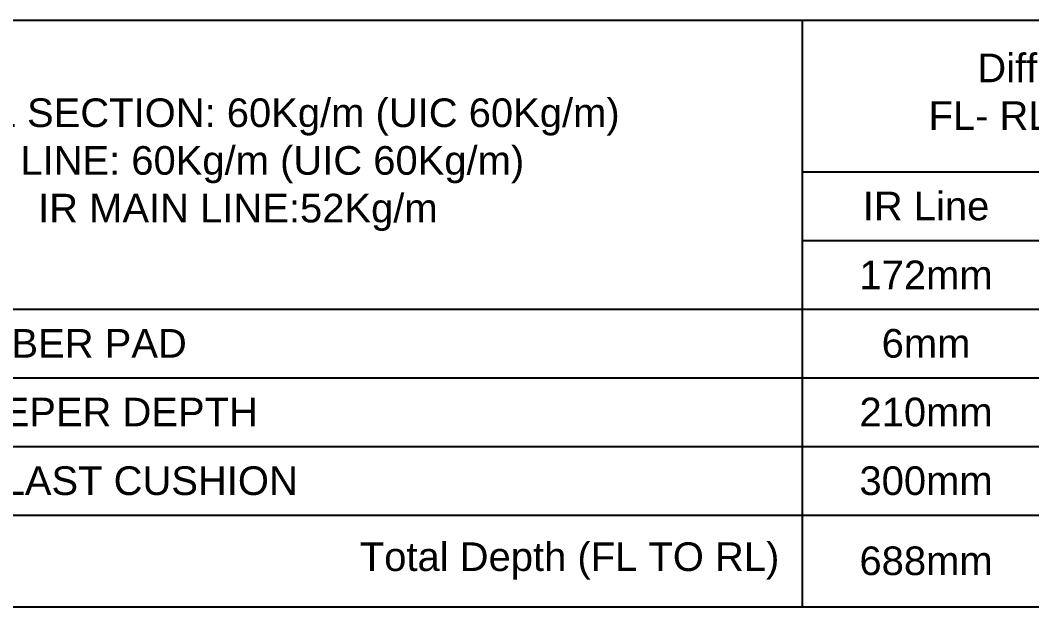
# Model space of a CAD drawing. Header units: metres. Extents: x 0 to 841, y 0 to 594.
# Drawn here: x 692 to 780.4, y 302.7 to 353.9 of the extents above; entities that cross this region are included whole.
import ezdxf

# ---------------------------------------------------------------- set-up
doc = ezdxf.new("R2010")
doc.units = ezdxf.units.M
doc.header["$MEASUREMENT"] = 0
doc.styles.get("Standard").update_dxf_attribs({"font": 'arial.ttf'})

# ---------------------------------------------------------------- blocks, each defined once
blk = doc.blocks.new('*T54')
at = {"color": 0, "linetype": 'ByBlock', "lineweight": -2, "transparency": 16777216}
for p, q in [((0, 0), (138.709, 0)), ((0, 0), (0, -61.249)), ((138.709, 0), (138.709, -61.249)), ((0, -10), (138.709, -10)), ((78.004, -10), (78.004, -61.249)), ((78.004, -23.249), (138.709, -23.249)), ((99.652, -23.249), (99.652, -61.249)), ((78.004, -29.249), (138.709, -29.249)), ((0, -35.249), (138.709, -35.249)), ((0, -41.249), (138.709, -41.249)), ((0, -47.249), (138.709, -47.249)), ((0, -53.249), (138.709, -53.249)), ((0, -61.249), (138.709, -61.249))]:
    blk.add_line(p, q, dxfattribs=at)
at = {"color": 0, "transparency": 16777216}
for s, insert, char_height, width, attachment_point in [('TRACK STRUCTURE', (69.355, -5), 3, 138.58935, 5), ('{\\C256;Difference between \\PFL- RL (Below Rail Seat)}', (108.356, -16.624), 2.5, 60.58578, 5), ('{\\C256;RAIL SECTION: 60Kg/m (UIC 60Kg/m) \\PDFC LINE: 60Kg/m (UIC 60Kg/m)                                  IR MAIN LINE:52Kg/m}', (1.5, -22.624), 2.5, 75.00357, 4), ('IR Line', (88.828, -26.249), 2.5, 21.52795, 5), ('DFC', (119.18, -26.249), 2.5, 38.93782, 5), ('172mm', (88.828, -32.249), 2.5, 21.52795, 5), ('172mm', (119.18, -32.249), 2.5, 38.93782, 5), ('RUBBER PAD ', (1.5, -38.249), 2.5, 75.00357, 4), ('6mm', (88.828, -38.249), 2.5, 21.52795, 5), ('10mm', (119.18, -38.249), 2.5, 38.93782, 5), ('SLEEPER DEPTH', (1.5, -44.249), 2.5, 75.00357, 4), ('210mm', (88.828, -44.249), 2.5, 21.52795, 5), ('210mm', (119.18, -44.249), 2.5, 38.93782, 5), ('BALLAST CUSHION', (1.5, -50.249), 2.5, 75.00357, 4), ('300mm', (88.828, -50.249), 2.5, 21.52795, 5), ('350mm', (119.18, -50.249), 2.5, 38.93782, 5), ('Total Depth (FL TO RL)', (76.004, -57.249), 2.5, 74.00357, 6), ('688mm', (88.828, -57.249), 2.5, 21.52795, 5), ('742mm', (119.18, -57.249), 2.5, 38.93782, 5)]:
    blk.add_mtext(s, dxfattribs=dict(at, insert=insert, char_height=char_height, width=width, attachment_point=attachment_point))

msp = doc.modelspace()

# ---------------------------------------------------------------- block references
msp.add_blockref('*T54', (682.335, 363.91))

doc.saveas('drawing.dxf')
